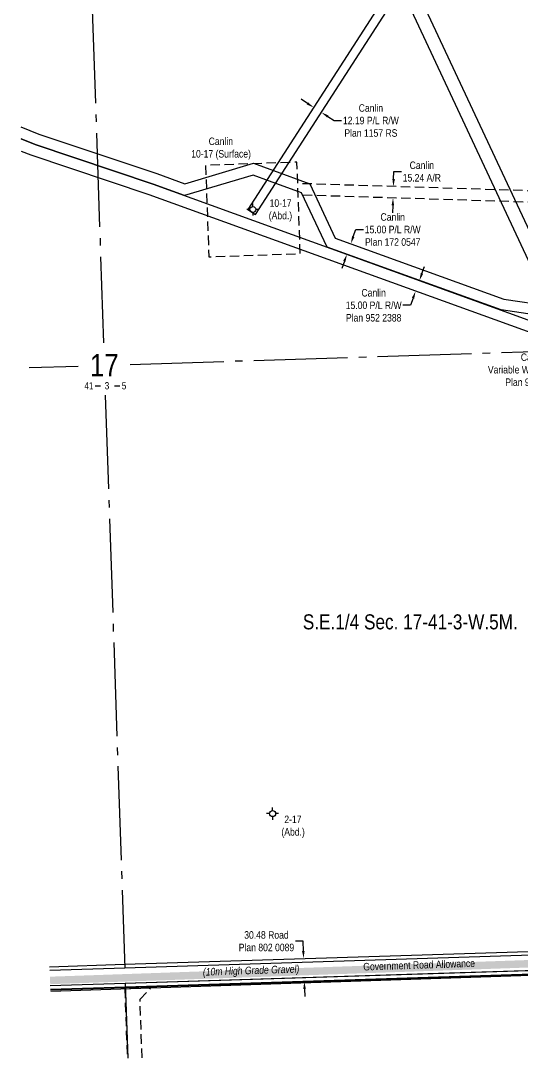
# Model space of a CAD drawing. Extents: x 675519 to 688669, y 5804595 to 5836613.
# Drawn here: x 676419 to 677086, y 5822308 to 5823691 of the extents above; entities that cross this region are included whole.
import ezdxf
from ezdxf.enums import TextEntityAlignment as Align

# ---------------------------------------------------------------- set-up
doc = ezdxf.new("R2010")
doc.units = 0
doc.header["$LTSCALE"] = 5
doc.header["$PDMODE"] = 3
doc.header["$PDSIZE"] = 10
doc.linetypes.add('foc-ACCESSROAD', pattern=[3.75, 2.5, -1.25])
doc.linetypes.add('foc-QUARTERLINE', pattern=[33, 25, -3, 2, -3])
doc.layers.get('Defpoints').update_dxf_attribs({"color": 9})
for name, color, linetype in [('10', 1, 'Continuous'), ('9', 3, 'Continuous'), ('AS-FENCE', 48, 'foc-FENCE'), ('AS-ROADS', 254, 'Continuous'), ('AS-TELUS', 224, 'foc-TEL'), ('C-SYMBOL', 7, 'Continuous'), ('F-AR', 190, 'foc-ACCESSROAD'), ('F-RW', 190, 'Continuous'), ('F-WS', 190, 'foc-ACCESSROAD'), ('F-WS-S', 8, 'Continuous'), ('L-ROAD-T', 7, 'Continuous'), ('L-SEC', 7, 'Continuous'), ('L-SECLBL', 7, 'Continuous'), ('L-SECQ', 8, 'foc-QUARTERLINE'), ('L-TITLEDB', 4, 'Continuous'), ('L-TITLEDB-T', 4, 'Continuous')]:
    doc.layers.add(name, color=color, linetype=linetype)
for name, color, linetype, lineweight in [('F-AR-T', 190, 'Continuous', 9), ('F-RW-T', 190, 'Continuous', 9), ('F-WS-T', 190, 'Continuous', 9), ('T-TEXT', 48, 'Continuous', 18)]:
    doc.layers.add(name, color=color, linetype=linetype, lineweight=lineweight)
doc.styles.add('175L', font='ARIALN.TTF', dxfattribs={"height": 20})
doc.styles.add('80CG', font='ARIALN.TTF', dxfattribs={"height": 10})
doc.styles.add('80L', font='ARIALN.TTF', dxfattribs={"height": 10})
doc.styles.add('80LS', font='ARIALNI.TTF', dxfattribs={"height": 10})
doc.styles.add('foc-LtypeFont', font='ARIALN.TTF', dxfattribs={"height": 7.35})
doc.styles.add('SIMPLEX', font='ARIALN.TTF')
doc.linetypes.add('foc-FENCE', pattern='A,10,-1,["X",foc-LtypeFont,S=0.2,R=0,X=-0.625,Y=-0.75],-1.24', length=12.24)
doc.linetypes.add('foc-FENCE-NOLINE', pattern='A,0,-6,["X",foc-LtypeFont,S=0.2,R=0,X=-0.625,Y=-0.75],-6.24', length=12.24)
doc.linetypes.add('foc-TEL', pattern='A,2,-1,["T",foc-LtypeFont,S=0.2,R=0,X=-0.425,Y=-0.75],-1.24,8', length=12.24)
doc.linetypes.add('foc-TEL-NOLINE', pattern='A,0,-2,["T",foc-LtypeFont,S=0.2,R=0,X=-0.425,Y=-0.75],-10.24', length=12.24)
doc.dimstyles.new('Compass 5 000', dxfattribs={"dimscale": 5, "dimtxt": 9, "dimasz": 2, "dimexe": 0.2, "dimexo": 0.0625, "dimgap": 0.5, "dimtad": 0, "dimtih": 1, "dimtoh": 1, "dimzin": 0, "dimdsep": 46, "dimtxsty": '80CG', "dimcen": 0.1, "dimse1": 1, "dimse2": 1, "dimclrd": 256, "dimclrt": 256, "dimaunit": 1, "dimadec": 4, "dimazin": 0, "dimtfac": 0.06, "dimtofl": 0, "dimtmove": 0, "dimatfit": 1, "dimfxl": 0.2, "dimtolj": 1, "dimtzin": 0, "dimlwd": -1, "dimarcsym": 0})

# ---------------------------------------------------------------- blocks, each defined once
blk = doc.blocks.new('L-SECLBL')
at = {"layer": '9', "color": 7}
for p, q in [((-5.1, -27.8), (-12.3, -27.8)), ((20.7, -27.8), (13.5, -27.8))]:
    blk.add_line(p, q, dxfattribs=at)
at = {"layer": '10', "color": 2, "style": 'SIMPLEX'}
blk.add_attdef('SEC', text='', height=30, dxfattribs=at).set_placement((0, 0), align=Align.MIDDLE)
at = {"layer": '10', "color": 5, "style": '80L'}
blk.add_attdef('TWP', text='', height=9.5, dxfattribs=at).set_placement((-14.4, -27.4), align=Align.MIDDLE_RIGHT)
blk.add_attdef('RGE', text='', height=9.5, dxfattribs=at).set_placement((3.6, -27.4), align=Align.MIDDLE_CENTER)
blk.add_attdef('MER', text='', height=9.5, dxfattribs=at).set_placement((23.2, -27.4), align=Align.MIDDLE_LEFT)
blk = doc.blocks.new('*D385')
at = {"layer": 'Defpoints', "color": 0, "transparency": 16777216}
for p in [(676915.3, 5823470.4), (676915.4, 5823470.4), (676914.9, 5823455.2)]:
    blk.add_point(p, dxfattribs=at)
at = {"layer": 'F-AR-T', "transparency": 16777216}
for p, q in [((676915.6, 5823480.4), (676915.9, 5823490.4)), ((676915.9, 5823490.4), (676925.9, 5823490.4)), ((676914.5, 5823445.2), (676914.2, 5823435.2))]:
    blk.add_line(p, q, dxfattribs=at)
for points in [[(676913.9, 5823480.5), (676917.3, 5823480.4), (676915.3, 5823470.4)], [(676912.8, 5823445.3), (676916.2, 5823445.2), (676914.8, 5823455.2)]]:
    blk.add_solid(points, dxfattribs=at)
at = {"layer": 'F-AR-T', "transparency": 16777216, "insert": (676953.2, 5823490.4), "char_height": 10, "attachment_point": 5, "style": '80CG'}
blk.add_mtext('\\A1;Canlin\\P15.24 A/R', dxfattribs=at)
blk = doc.blocks.new('*D401')
at = {"layer": 'Defpoints', "color": 0, "transparency": 16777216}
for p in [(676819.4, 5823569.3), (676798.1, 5823558.6), (676808.3, 5823552.1)]:
    blk.add_point(p, dxfattribs=at)
at = {"layer": 'F-RW-T', "transparency": 16777216}
for p, q in [((676800.8, 5823581.2), (676792.4, 5823586.7)), ((676827.8, 5823563.8), (676836.2, 5823558.4)), ((676836.2, 5823558.4), (676846.2, 5823558.4))]:
    blk.add_line(p, q, dxfattribs=at)
for points in [[(676801.7, 5823582.6), (676799.9, 5823579.8), (676809.2, 5823575.8)], [(676828.7, 5823565.2), (676826.9, 5823562.4), (676819.4, 5823569.3)]]:
    blk.add_solid(points, dxfattribs=at)
at = {"layer": 'F-RW-T', "transparency": 16777216, "insert": (676885.3, 5823558.4), "char_height": 10, "attachment_point": 5, "style": '80CG'}
blk.add_mtext('\\A1;Canlin\\P12.19 P/L R/W\\PPlan 1157 RS', dxfattribs=at)
blk = doc.blocks.new('*D402')
at = {"layer": 'Defpoints', "color": 0, "transparency": 16777216}
for p in [(676954.1, 5823343.7), (676944.9, 5823330.9), (676948.9, 5823329.5)]:
    blk.add_point(p, dxfattribs=at)
at = {"layer": 'F-RW-T', "transparency": 16777216}
for p, q in [((676953.4, 5823354.6), (676956.8, 5823364)), ((676941.5, 5823321.5), (676938.1, 5823312.1)), ((676938.1, 5823312.1), (676928.1, 5823312.1))]:
    blk.add_line(p, q, dxfattribs=at)
for points in [[(676951.8, 5823355.2), (676955, 5823354), (676950, 5823345.2)], [(676939.9, 5823322.1), (676943, 5823321), (676944.9, 5823330.9)]]:
    blk.add_solid(points, dxfattribs=at)
at = {"layer": 'F-RW-T', "transparency": 16777216, "insert": (676889, 5823312.1), "char_height": 10, "attachment_point": 5, "style": '80CG'}
blk.add_mtext('\\A1;Canlin\\P15.00 P/L R/W\\PPlan 952 2388', dxfattribs=at)
blk = doc.blocks.new('*D405')
at = {"layer": 'Defpoints', "color": 0, "transparency": 16777216}
for p in [(676858.1, 5823394.4), (676858.5, 5823394.3), (676853, 5823380.3)]:
    blk.add_point(p, dxfattribs=at)
at = {"layer": 'F-RW-T', "transparency": 16777216}
for p, q in [((676861.9, 5823403.7), (676865.3, 5823413.1)), ((676865.3, 5823413.1), (676875.3, 5823413.1)), ((676850, 5823370.8), (676846.6, 5823361.4))]:
    blk.add_line(p, q, dxfattribs=at)
for points in [[(676860.3, 5823404.3), (676863.4, 5823403.1), (676858.5, 5823394.3)], [(676848.4, 5823371.4), (676851.5, 5823370.2), (676853.4, 5823380.2)]]:
    blk.add_solid(points, dxfattribs=at)
at = {"layer": 'F-RW-T', "transparency": 16777216, "insert": (676914.4, 5823413.1), "char_height": 10, "attachment_point": 5, "style": '80CG'}
blk.add_mtext('\\A1;Canlin\\P15.00 P/L R/W\\PPlan 172 0547', dxfattribs=at)
blk = doc.blocks.new('*D416')
at = {"layer": 'Defpoints', "color": 0, "transparency": 16777216}
for p in [(677181.8, 5823261.8), (677178.4, 5823247.3), (677178.8, 5823247.2)]:
    blk.add_point(p, dxfattribs=at)
at = {"layer": 'F-RW-T', "transparency": 16777216}
for p, q in [((677184.4, 5823271.5), (677186.7, 5823281.2)), ((677176.6, 5823237.4), (677174, 5823226.2)), ((677174, 5823226.2), (677164, 5823226.2))]:
    blk.add_line(p, q, dxfattribs=at)
for points in [[(677182.8, 5823271.8), (677186, 5823271.1), (677182.2, 5823261.7)], [(677175, 5823237.8), (677178.2, 5823237.1), (677178.8, 5823247.2)]]:
    blk.add_solid(points, dxfattribs=at)
at = {"layer": 'F-RW-T', "transparency": 16777216, "insert": (677101.4, 5823226.2), "char_height": 10, "attachment_point": 5, "style": '80CG'}
blk.add_mtext('\\A1;Canlin\\PVariable Width P/L R/W\\PPlan 952 2388', dxfattribs=at)
blk = doc.blocks.new('*D450')
at = {"layer": 'Defpoints', "color": 0, "transparency": 16777216}
for p in [(676744.3, 5822439.6), (676745.3, 5822409.2), (676796.6, 5822410.8)]:
    blk.add_point(p, dxfattribs=at)
at = {"layer": 'L-TITLEDB-T', "transparency": 16777216}
for p, q in [((676794.9, 5822464.4), (676784.9, 5822464.4)), ((676795.3, 5822451.2), (676794.9, 5822464.4)), ((676796.9, 5822400.8), (676797.2, 5822390.8))]:
    blk.add_line(p, q, dxfattribs=at)
for points in [[(676796.9, 5822451.3), (676793.6, 5822451.2), (676795.6, 5822441.3)], [(676798.5, 5822400.9), (676795.2, 5822400.8), (676796.6, 5822410.8)]]:
    blk.add_solid(points, dxfattribs=at)
at = {"layer": 'L-TITLEDB-T', "transparency": 16777216, "insert": (676746.1, 5822464.4), "char_height": 10, "attachment_point": 5, "style": '80CG'}
blk.add_mtext('\\A1;30.48 Road\\PPlan 802 0089', dxfattribs=at)
blk = doc.blocks.new('Gabd')
for p, q in [((-0.81, 0), (-1.62, 0)), ((0, 0.81), (0, 1.62)), ((1.62, 0), (0.81, 0)), ((0, -0.81), (0, -1.62))]:
    blk.add_line(p, q)
blk.add_circle((0, 0), 0.8)

msp = doc.modelspace()

# ---------------------------------------------------------------- linework, layer by layer
at = {"layer": 'AS-FENCE', "linetype": 'foc-FENCE-NOLINE', "flags": 128}
msp.add_lwpolyline([(676458.798, 5822398.071), (677364.95, 5822428.126)], dxfattribs=at)
at = {"layer": 'AS-ROADS', "const_width": 9.998, "flags": 128}
msp.add_lwpolyline([(676457.695, 5822412.165), (677464.633, 5822447.257)], dxfattribs=at)
at = {"layer": 'AS-TELUS', "linetype": 'foc-TEL-NOLINE', "flags": 128}
msp.add_lwpolyline([(676458.116, 5822399.666), (677365.003, 5822428.128), (678186.628, 5822459.194), (678603.49, 5822474.524), (678794.17, 5822404.506), (678869.61, 5822391.091), (678914.555, 5822405.899), (678978.417, 5822464.131)], dxfattribs=at)
at = {"layer": 'F-AR', "flags": 128}
for points in [[(677331.172, 5823457.431), (676787.769, 5823474.427)], [(677331.698, 5823442.169), (676788.305, 5823459.165)], [(676577.644, 5822387.007), (676592.118, 5822402.493), (676557.306, 5822401.338), (676560.417, 5822308.439)], [(676580.32, 5822309.123), (676577.644, 5822387.007)]]:
    msp.add_lwpolyline(points, dxfattribs=at)
at = {"layer": 'F-RW', "flags": 128}
for points in [[(677309.96, 5823198.519), (677160.144, 5823233.004), (676780.37, 5824045.318), (676771.85, 5824313.017), (677125.61, 5824756.074), (677121.547, 5824882.477), (677096.011, 5825664.679), (677113.989, 5825665.382), (677143.72, 5824749.917), (676790.146, 5824307.1), (676799.569, 5824045.941), (677172.729, 5823248.579), (677314.475, 5823215.963), (677309.96, 5823198.519)], [(677303.084, 5824275.462), (677217.595, 5824209.901), (676721.437, 5823439.632), (676731.599, 5823433.001), (677226.683, 5824201.51), (677303.606, 5824260.502)], [(676418.6, 5823550.231), (676442.838, 5823540.4), (676599.811, 5823487.866), (676637.412, 5823474.263), (676728.649, 5823501.403), (676755.456, 5823491.706), (676803.869, 5823474.192), (676837.791, 5823401.784), (677062.474, 5823320.5), (677123.286, 5823311.499)], [(676419.163, 5823533.841), (676437.635, 5823526.326), (676595.074, 5823473.664), (677176.86, 5823263.081), (677339.255, 5823220.601), (677339.592, 5823210.184), (677172.729, 5823248.579), (676589.69, 5823459.227), (676432.294, 5823512.178), (676419.731, 5823517.295)], [(677121.09, 5823296.662), (677058.788, 5823305.884), (676826.845, 5823389.794), (676792.924, 5823462.203), (676750.354, 5823477.602), (676728.192, 5823485.619), (676636.954, 5823458.479), (676594.879, 5823473.701), (676437.635, 5823526.326), (676419.164, 5823533.817)]]:
    msp.add_lwpolyline(points, dxfattribs=at)
at = {"layer": 'F-WS', "flags": 128}
msp.add_lwpolyline([(676664.938, 5823498.647), (676669.215, 5823376.817), (676791.045, 5823381.093), (676786.769, 5823502.923)], close=True, dxfattribs=at)
at = {"layer": 'L-SEC', "flags": 128}
for points in [[(677364.064, 5822454.125), (676960.631, 5822441.318)], [(676960.631, 5822441.318), (676557.195, 5822428.512)], [(676557.195, 5822428.512), (676457.235, 5822425.322)], [(676557.875, 5822408.41), (676961.295, 5822421.215)], [(676961.295, 5822421.215), (677364.715, 5822434.021)], [(676457.926, 5822405.22), (676557.875, 5822408.41)]]:
    msp.add_lwpolyline(points, dxfattribs=at)
at = {"layer": 'L-SECQ', "flags": 128}
for points in [[(676502.737, 5824036.299), (676528.953, 5823262.296)], [(676564.433, 5823233.414), (677338.039, 5823258.172)], [(676429.629, 5823229.099), (676495.185, 5823231.197)], [(676531.323, 5823192.337), (676557.195, 5822428.512)], [(676557.875, 5822408.41), (676561.2, 5822308.466)]]:
    msp.add_lwpolyline(points, dxfattribs=at)
at = {"layer": 'L-TITLEDB', "flags": 128}
for points in [[(676457.058, 5822430.477), (676557.013, 5822433.663), (677364.017, 5822459.328), (677364.064, 5822454.125), (676557.195, 5822428.512), (676457.235, 5822425.322)], [(676457.926, 5822405.221), (676557.875, 5822408.411), (677364.715, 5822434.021), (677364.881, 5822428.854), (676558.047, 5822403.236), (676458.103, 5822400.046)]]:
    msp.add_lwpolyline(points, dxfattribs=at)

# ---------------------------------------------------------------- block references
at = {"layer": 'F-WS-S'}
for p, xscale, yscale, zscale in [((676727.992, 5823439.87), 4.999404999999933, 4.999404999999933, 4.999404999999933), ((676754.263, 5822634.514), 4.999169999999896, 4.999169999999896, 4.999169999999896)]:
    msp.add_blockref('Gabd', p, dxfattribs=dict(at, xscale=xscale, yscale=yscale, zscale=zscale))
at = {"layer": 'L-SECLBL'}
msp.add_blockref('L-SECLBL', (676529.969, 5823232.311), dxfattribs=at).add_auto_attribs({'SEC': '17', 'TWP': '41', 'RGE': '3', 'MER': '5'})

# ---------------------------------------------------------------- texts
at = {"layer": 'C-SYMBOL', "color": 3, "style": '175L'}
msp.add_text('S.E.1/4 Sec. 17-41-3-W.5M.', height=20, dxfattribs=at).set_placement((676937.844, 5822874.171), align=Align.BOTTOM_CENTER)
at = {"layer": 'F-WS-T', "char_height": 9.99834, "attachment_point": 1, "style": '80L'}
for s, width, insert in [('\\pi23.939;Canlin\\P\\pi0.66851;10-17 (Surface)', 78.99124, (676645.148, 5823535.741)), ('\\pi-1.433;10-17\\P\\pi-2.5754;(Abd.)', 24.65325, (676751.745, 5823453.397)), ('\\pi4.2701;2-17\\P\\pi0.39623;(Abd.)', 30.59652, (676765.634, 5822631.879))]:
    msp.add_mtext_dynamic_manual_height_columns(s, width=width, gutter_width=50, heights=[0], dxfattribs=dict(at, insert=insert))
at = {"layer": 'L-ROAD-T', "style": '80L'}
msp.add_text('Government Road Allowance', height=9.99834, rotation=1.893595, dxfattribs=at).set_placement((676949.585, 5822432.831), align=Align.MIDDLE_CENTER)
at = {"layer": 'T-TEXT', "style": '80LS'}
msp.add_text('(10m High Grade Gravel)', height=9.99834, rotation=1.893595, dxfattribs=at).set_placement((676725.613, 5822425.594), align=Align.MIDDLE_CENTER)

# ---------------------------------------------------------------- dimensions: what is measured, and where the dimension line sits
at = {"layer": 'F-AR-T'}
dim = msp.add_aligned_dim(p1=(676914.927, 5823455.205), p2=(676915.404, 5823470.435), distance=0.105, text='Canlin\\P15.24 A/R', dimstyle='Compass 5 000', dxfattribs=at)
dim.commit()
dim.dimension.update_dxf_attribs({"geometry": '*D385', "text_midpoint": (676953.205, 5823490.429)})
at = {"layer": 'F-RW-T'}
for p1, p2, distance, text, picture, middle in [((676798.098, 5823558.645), (676808.305, 5823552.07), 20.444, 'Canlin\\P12.19 P/L R/W\\PPlan 1157 RS', '*D401', (676885.276, 5823558.425)), ((676853.021, 5823380.324), (676858.123, 5823394.428), -0.373, 'Canlin\\P15.00 P/L R/W\\PPlan 172 0547', '*D405', (676914.363, 5823413.108)), ((676954.069, 5823343.722), (676948.919, 5823329.465), -4.323, 'Canlin\\P15.00 P/L R/W\\PPlan 952 2388', '*D402', (676888.973, 5823312.123))]:
    dim = msp.add_aligned_dim(p1=p1, p2=p2, distance=distance, text=text, dimstyle='Compass 5 000', dxfattribs=at)
    dim.commit()
    dim.dimension.update_dxf_attribs({"geometry": picture, "text_midpoint": middle})
dim = msp.add_linear_dim(base=(677178.824, 5823247.177), p1=(677181.771, 5823261.796), p2=(677178.428, 5823247.268), angle=257.041851, text='Canlin\\PVariable Width P/L R/W\\PPlan 952 2388', dimstyle='Compass 5 000', dxfattribs=at)
dim.commit()
dim.dimension.update_dxf_attribs({"geometry": '*D416', "text_midpoint": (677101.408, 5823226.184), "dimtype": 161})
at = {"layer": 'L-TITLEDB-T'}
dim = msp.add_linear_dim(base=(676796.567, 5822410.812), p1=(676744.299, 5822439.622), p2=(676745.265, 5822409.183), angle=271.818599, text='30.48 Road\\PPlan 802 0089', dimstyle='Compass 5 000', dxfattribs=at)
dim.commit()
dim.dimension.update_dxf_attribs({"geometry": '*D450', "text_midpoint": (676746.116, 5822464.444), "dimtype": 161})

doc.saveas('drawing.dxf')
